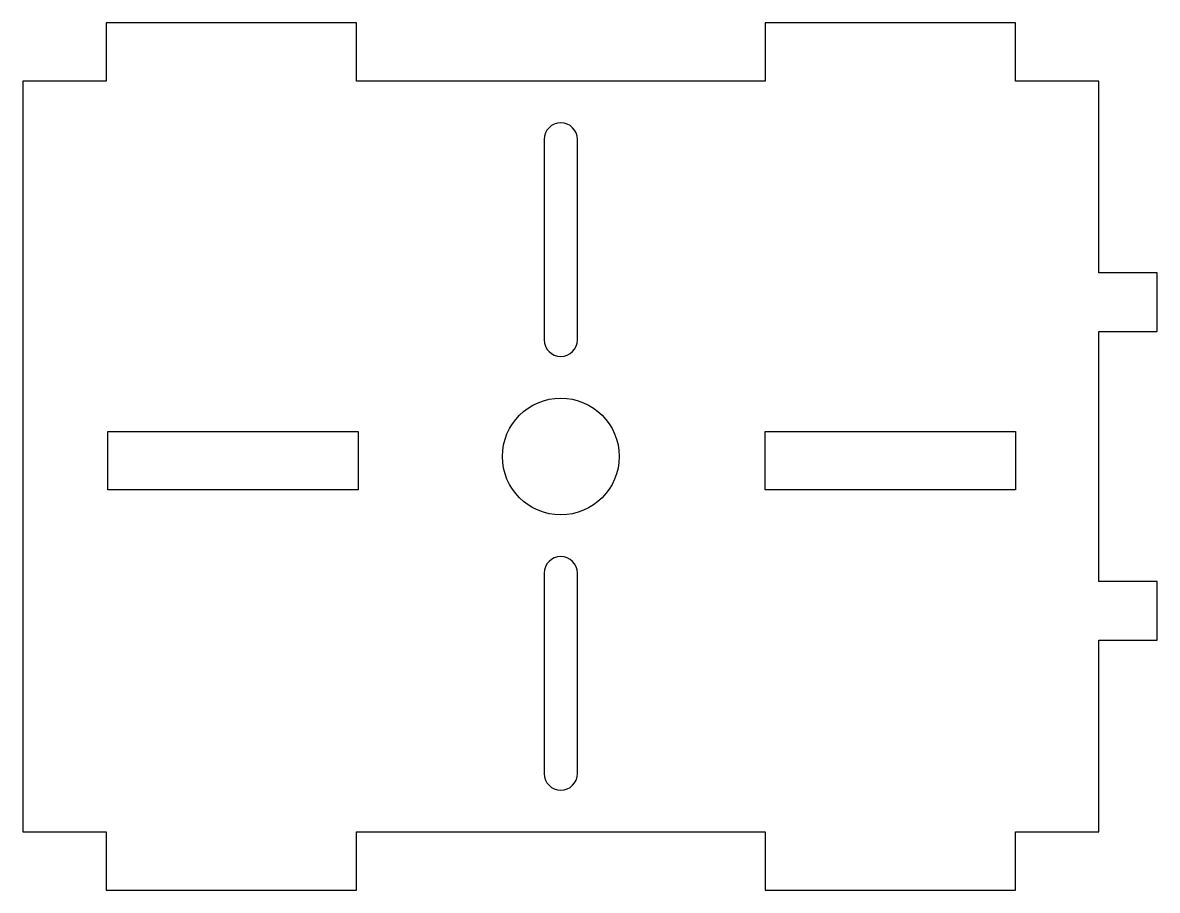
# Model space of a CAD drawing. Extents: x -32.2 to 35.8, y -26 to 26.
import ezdxf

# ---------------------------------------------------------------- set-up
doc = ezdxf.new("R2010")
doc.units = 0
doc.layers.get('0').update_dxf_attribs({"linetype": 'CONTINUOUS'})

msp = doc.modelspace()

# ---------------------------------------------------------------- linework, layer by layer
at = {"color": 7, "linetype": 'CONTINUOUS'}
for p, q in [((-12.25, 26), (-27.25, 26)), ((-27.25, 26), (-27.25, 22.5)), ((-12.25, 22.5), (-12.25, 26)), ((27.25, 26), (12.25, 26)), ((12.25, 26), (12.25, 22.5)), ((27.25, 22.5), (27.25, 26)), ((-27.25, 22.5), (-32.25, 22.5)), ((-32.25, 22.5), (-32.25, -22.5)), ((12.25, 22.5), (-12.25, 22.5)), ((32.25, 22.5), (27.25, 22.5)), ((32.25, 11), (32.25, 22.5)), ((-1, 19), (-1, 7)), ((1, 7), (1, 19)), ((35.75, 11), (32.25, 11)), ((35.75, 7.5), (35.75, 11)), ((32.25, -7.5), (32.25, 7.5)), ((32.25, 7.5), (35.75, 7.5)), ((-27.15, -2), (-27.15, 1.5)), ((-27.15, 1.5), (-12.15, 1.5)), ((-12.15, 1.5), (-12.15, -2)), ((12.25, -2), (12.25, 1.5)), ((12.25, 1.5), (27.25, 1.5)), ((27.25, 1.5), (27.25, -2)), ((-12.15, -2), (-27.15, -2)), ((27.25, -2), (12.25, -2)), ((-1, -7), (-1, -19)), ((1, -19), (1, -7)), ((35.75, -7.5), (32.25, -7.5)), ((35.75, -11), (35.75, -7.5)), ((32.25, -22.5), (32.25, -11)), ((32.25, -11), (35.75, -11)), ((-32.25, -22.5), (-27.25, -22.5)), ((-27.25, -22.5), (-27.25, -26)), ((-12.25, -26), (-12.25, -22.5)), ((-12.25, -22.5), (12.25, -22.5)), ((12.25, -22.5), (12.25, -26)), ((27.25, -26), (27.25, -22.5)), ((27.25, -22.5), (32.25, -22.5)), ((-27.25, -26), (-12.25, -26)), ((12.25, -26), (27.25, -26))]:
    msp.add_line(p, q, dxfattribs=at)
msp.add_circle((0, 0), 3.5, dxfattribs=at)
for centre, start, end in [((0, 19), 0, 180), ((0, 7), 180, 0), ((0, -7), 0, 180), ((0, -19), 180, 0)]:
    msp.add_arc(centre, 1, start, end, dxfattribs=at)

doc.saveas('drawing.dxf')
